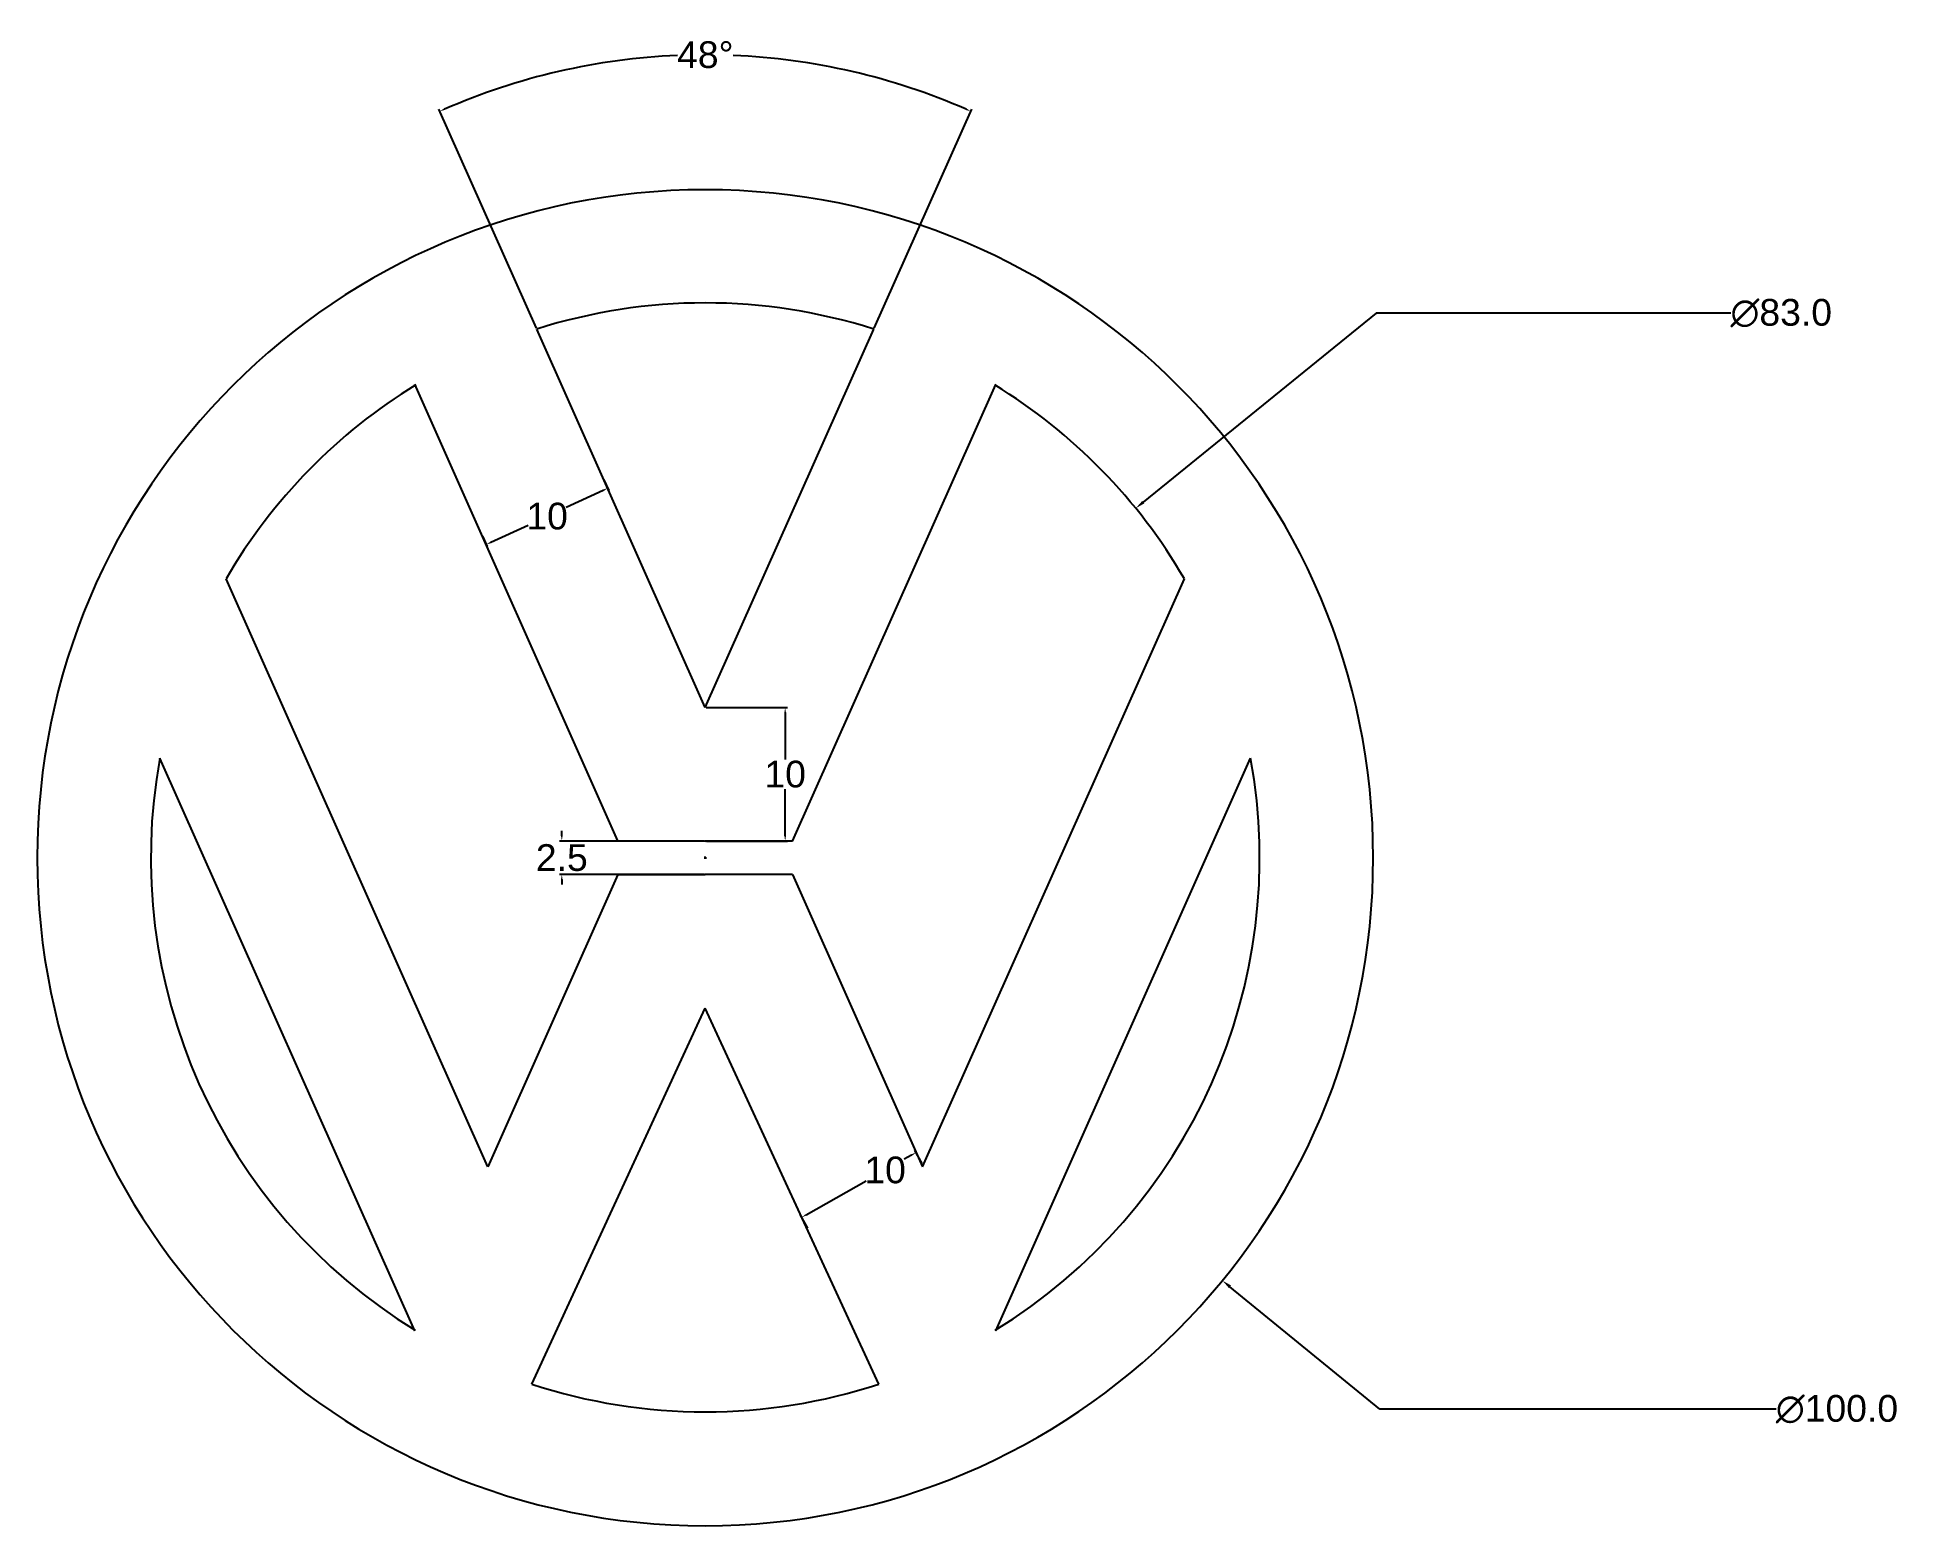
# Model space of a CAD drawing. Header units: inches. Extents: x 452 to 591, y 397 to 509.
import ezdxf

# ---------------------------------------------------------------- set-up
doc = ezdxf.new("R2010")
doc.units = ezdxf.units.IN
doc.header["$MEASUREMENT"] = 0
doc.styles.get("Standard").update_dxf_attribs({"font": 'arial.ttf', "height": 2})
doc.dimstyles.new('Annotative', dxfattribs={"dimscale": 0, "dimtxt": 2, "dimasz": 0.38, "dimexe": 0.18, "dimexo": 0.0625, "dimgap": 0.09, "dimtad": 0, "dimtih": 1, "dimtoh": 1, "dimdec": 4, "dimzin": 0, "dimdsep": 46, "dimtxsty": 'Standard', "dimcen": 0.09, "dimadec": 0, "dimazin": 0, "dimtfac": 1, "dimtdec": 4, "dimtofl": 0, "dimtmove": 0, "dimatfit": 3, "dimfxl": 1, "dimtolj": 1, "dimtzin": 0, "dimarcsym": 0})
doc.dimstyles.get("Standard").update_dxf_attribs({"dimtxt": 2, "dimasz": 0.73, "dimexe": 0.18, "dimexo": 0.0625, "dimgap": 0.09, "dimtad": 0, "dimtih": 1, "dimtoh": 1, "dimdec": 1, "dimzin": 0, "dimdsep": 46, "dimtxsty": 'Standard', "dimcen": 0.09, "dimadec": 0, "dimazin": 0, "dimtfac": 1, "dimtdec": 1, "dimtofl": 0, "dimtmove": 0, "dimatfit": 3, "dimfxl": 1, "dimtolj": 1, "dimtzin": 0, "dimarcsym": 0})

# ---------------------------------------------------------------- blocks, each defined once
blk = doc.blocks.new('*D4')
at = {"color": 0, "lineweight": -2, "transparency": 16777216}
for p, q in [((551.96, 488.1), (534.53, 473.96)), ((578.52, 488.1), (551.96, 488.1)), ((501.66, 447.34), (501.84, 447.34)), ((501.75, 447.25), (501.75, 447.43))]:
    blk.add_line(p, q, dxfattribs=at)
at = {"color": 0, "transparency": 16777216}
blk.add_solid([(534.46, 474.05), (534.61, 473.86), (533.97, 473.5)], dxfattribs=at)
at = {"layer": 'Defpoints', "color": 0, "transparency": 16777216}
for p in [(533.97, 473.5), (469.53, 421.19)]:
    blk.add_point(p, dxfattribs=at)
at = {"color": 0, "transparency": 16777216, "insert": (582.29, 488.1), "char_height": 2, "attachment_point": 5}
blk.add_mtext('\\A1;∅83.0', dxfattribs=at)
blk = doc.blocks.new('*D5')
at = {"color": 0, "lineweight": -2, "transparency": 16777216}
for p, q in [((501.66, 447.34), (501.84, 447.34)), ((501.75, 447.25), (501.75, 447.43)), ((552.24, 406.06), (541.02, 415.23)), ((581.91, 406.06), (552.24, 406.06))]:
    blk.add_line(p, q, dxfattribs=at)
at = {"color": 0, "transparency": 16777216}
blk.add_solid([(541.1, 415.33), (540.94, 415.14), (540.46, 415.69)], dxfattribs=at)
at = {"layer": 'Defpoints', "color": 0, "transparency": 16777216}
for p in [(463.04, 478.99), (540.46, 415.69)]:
    blk.add_point(p, dxfattribs=at)
at = {"color": 0, "transparency": 16777216, "insert": (586.46, 406.06), "char_height": 2, "attachment_point": 5}
blk.add_mtext('\\A1;∅100.0', dxfattribs=at)
blk = doc.blocks.new('*D8')
at = {"color": 0, "lineweight": -2, "transparency": 16777216}
for p, q in [((489.11, 486.97), (481.8, 503.38)), ((514.38, 486.97), (521.69, 503.38))]:
    blk.add_line(p, q, dxfattribs=at)
for start, end in [(92.4545, 113.5543), (66.4457, 87.5455)]:
    blk.add_arc((501.75, 458.59), 48.85, start, end, dxfattribs=at)
at = {"color": 0, "transparency": 16777216}
for points in [[(482.25, 503.31), (482.2, 503.43), (481.88, 503.22)], [(521.29, 503.43), (521.24, 503.31), (521.62, 503.22)]]:
    blk.add_solid(points, dxfattribs=at)
at = {"layer": 'Defpoints', "color": 0, "transparency": 16777216}
for p in [(508.55, 506.97), (489.14, 486.91), (514.35, 486.91), (501.75, 458.59), (501.75, 458.59)]:
    blk.add_point(p, dxfattribs=at)
at = {"color": 0, "transparency": 16777216, "insert": (501.75, 507.44), "char_height": 2, "attachment_point": 5}
blk.add_mtext('\\A1;48°', dxfattribs=at)
blk = doc.blocks.new('*D12')
at = {"color": 0, "lineweight": -2, "transparency": 16777216}
for p, q in [((517.19, 425.08), (516.64, 424.77)), ((517.98, 424.46), (517.44, 425.43)), ((509.3, 420.61), (513.79, 423.15)), ((509.43, 419.62), (508.88, 420.58))]:
    blk.add_line(p, q, dxfattribs=at)
at = {"color": 0, "transparency": 16777216}
for points in [[(517.16, 425.14), (517.22, 425.03), (517.52, 425.27)], [(509.27, 420.67), (509.33, 420.56), (508.97, 420.43)]]:
    blk.add_solid(points, dxfattribs=at)
at = {"layer": 'Defpoints', "color": 0, "transparency": 16777216}
for p in [(518.01, 424.41), (508.97, 420.43), (509.46, 419.56)]:
    blk.add_point(p, dxfattribs=at)
at = {"color": 0, "transparency": 16777216, "insert": (515.21, 423.96), "char_height": 2, "attachment_point": 5}
blk.add_mtext('\\A1;10', dxfattribs=at)
blk = doc.blocks.new('*D13')
at = {"color": 0, "lineweight": -2, "transparency": 16777216}
for p, q in [((491.01, 448.97), (491.01, 449.35)), ((501.68, 448.59), (490.83, 448.59)), ((501.68, 446.09), (490.83, 446.09)), ((491.01, 445.71), (491.01, 445.33))]:
    blk.add_line(p, q, dxfattribs=at)
at = {"color": 0, "transparency": 16777216}
for points in [[(491.07, 448.97), (490.95, 448.97), (491.01, 448.59)], [(491.07, 445.71), (490.95, 445.71), (491.01, 446.09)]]:
    blk.add_solid(points, dxfattribs=at)
at = {"layer": 'Defpoints', "color": 0, "transparency": 16777216}
for p in [(501.75, 448.59), (491.01, 446.09), (501.75, 446.09)]:
    blk.add_point(p, dxfattribs=at)
at = {"color": 0, "transparency": 16777216, "insert": (491.01, 447.34), "char_height": 2, "attachment_point": 5}
blk.add_mtext('\\A1;2.5', dxfattribs=at)
blk = doc.blocks.new('*D15')
at = {"color": 0, "lineweight": -2, "transparency": 16777216}
for p, q in [((494.11, 474.84), (491.33, 473.55)), ((494.16, 475.63), (494.53, 474.83)), ((485.7, 470.95), (488.48, 472.24)), ((485.07, 471.42), (485.43, 470.63))]:
    blk.add_line(p, q, dxfattribs=at)
at = {"color": 0, "transparency": 16777216}
for points in [[(494.08, 474.9), (494.14, 474.78), (494.45, 475)], [(485.68, 471.01), (485.73, 470.89), (485.36, 470.79)]]:
    blk.add_solid(points, dxfattribs=at)
at = {"layer": 'Defpoints', "color": 0, "transparency": 16777216}
for p in [(494.14, 475.68), (485.04, 471.48), (485.36, 470.79)]:
    blk.add_point(p, dxfattribs=at)
at = {"color": 0, "transparency": 16777216, "insert": (489.91, 472.9), "char_height": 2, "attachment_point": 5}
blk.add_mtext('\\A1;10', dxfattribs=at)
blk = doc.blocks.new('*D17')
at = {"color": 0, "lineweight": -2, "transparency": 16777216}
for p, q in [((501.81, 458.59), (507.91, 458.59)), ((507.73, 458.21), (507.73, 454.7)), ((507.73, 448.97), (507.73, 452.48)), ((501.83, 448.59), (507.91, 448.59))]:
    blk.add_line(p, q, dxfattribs=at)
at = {"color": 0, "transparency": 16777216}
for points in [[(507.67, 458.21), (507.79, 458.21), (507.73, 458.59)], [(507.67, 448.97), (507.79, 448.97), (507.73, 448.59)]]:
    blk.add_solid(points, dxfattribs=at)
at = {"layer": 'Defpoints', "color": 0, "transparency": 16777216}
for p in [(501.75, 458.59), (501.77, 448.59), (507.73, 448.59)]:
    blk.add_point(p, dxfattribs=at)
at = {"color": 0, "transparency": 16777216, "insert": (507.73, 453.59), "char_height": 2, "attachment_point": 5}
blk.add_mtext('\\A1;10', dxfattribs=at)

msp = doc.modelspace()

# ---------------------------------------------------------------- linework, layer by layer
for p, q in [((501.74649, 458.5913), (489.13838, 486.90959)), ((501.74649, 458.5913), (514.3546, 486.90959)), ((495.21635, 448.61101), (480.00292, 482.78092)), ((508.27631, 448.59115), (523.48974, 482.76106)), ((485.4761, 424.21436), (465.88245, 468.22242)), ((518.01687, 424.21436), (537.61052, 468.22242)), ((480.00292, 411.9214), (460.91932, 454.78387)), ((523.49006, 411.9214), (542.57366, 454.78387)), ((495.21635, 448.6124), (501.74649, 448.5913)), ((508.27631, 448.59115), (501.74617, 448.5922)), ((495.21635, 446.0913), (485.4761, 424.21436)), ((495.21635, 446.0913), (501.74649, 446.0913)), ((508.27663, 446.0913), (501.74649, 446.0913)), ((508.27663, 446.0913), (518.01687, 424.21436)), ((488.75831, 407.94531), (501.74649, 436.0913)), ((514.73467, 407.94531), (501.74649, 436.0913))]:
    msp.add_line(p, q)
for radius, start, end in [(50, 90, 270), (50, 270, 90), (41.52847, 90, 107.6740573), (41.52847, 72.3259427, 90), (41.5, 121.4865949, 149.7907543), (41.5, 30.2092457, 58.5134051), (41.49999, 169.6687467, 238.4550763), (41.49999, 301.5449237, 10.3312533), (41.48177, 251.7535045, 270), (41.48177, 270, 288.2464955)]:
    msp.add_arc((501.74649, 447.3413), radius, start, end)

# ---------------------------------------------------------------- dimensions: what is measured, and where the dimension line sits
dim = msp.add_angular_dim_2l(base=(508.54503, 506.96542), line1=((501.74649, 458.5913), (489.13838, 486.90959)), line2=((501.74649, 458.5913), (514.3546, 486.90959)), dimstyle='Annotative', override={"dimscale": 0})
dim.commit()
dim.dimension.update_dxf_attribs({"geometry": '*D8', "text_midpoint": (501.74649, 507.44082)})
for p1, p2, picture, middle in [((469.52563, 421.18665), (533.96735, 473.49596), '*D4', (582.29066, 488.09778)), ((463.0369, 478.98886), (540.45608, 415.69375), '*D5', (586.46145, 406.05806))]:
    dim = msp.add_diameter_dim_2p(p1=p1, p2=p2, dimstyle='Standard', override={"dimdec": 1})
    dim.commit()
    dim.dimension.update_dxf_attribs({"geometry": picture, "text_midpoint": middle, "dimtype": 163})
dim = msp.add_aligned_dim(p1=(494.13759, 475.68242), p2=(485.04218, 471.47701), distance=0.75421, dimstyle='Annotative', override={"dimdec": 0})
dim.commit()
dim.dimension.update_dxf_attribs({"geometry": '*D15', "text_midpoint": (489.90641, 472.89514)})
dim = msp.add_linear_dim(base=(507.73062, 448.59121), p1=(501.74649, 458.5913), p2=(501.7654, 448.59121), angle=90, dimstyle='Annotative', override={"dimdec": 0})
dim.commit()
dim.dimension.update_dxf_attribs({"geometry": '*D17', "text_midpoint": (507.73062, 453.59126)})
for base, p1, p2, angle, override, picture, middle in [((491.00997, 446.08993), (501.74617, 448.5922), (501.74649, 446.0913), 270.0073383, {"dimdec": 1}, '*D13', (491.00981, 447.34038)), ((508.96891, 420.42633), (518.01214, 424.40661), (509.45729, 419.56364), 209.5145854, {"dimdec": 0}, '*D12', (515.21032, 423.95964))]:
    dim = msp.add_linear_dim(base=base, p1=p1, p2=p2, angle=angle, dimstyle='Annotative', override=override)
    dim.commit()
    dim.dimension.update_dxf_attribs({"geometry": picture, "text_midpoint": middle, "dimtype": 161})

doc.saveas('drawing.dxf')
